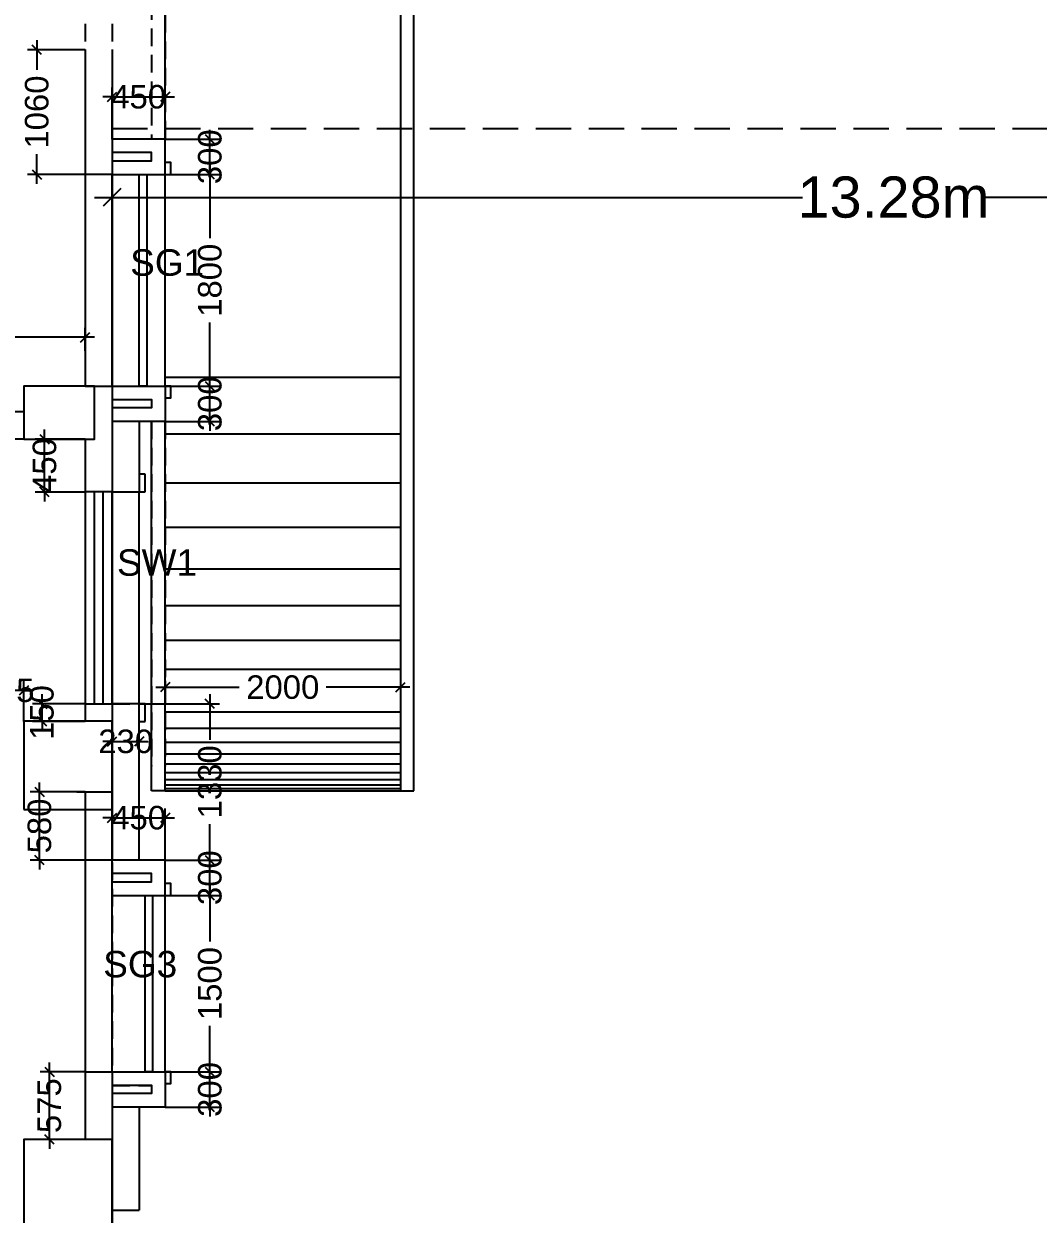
# Model space of a CAD drawing. Extents: x 6345096 to 6738923, y -6490958 to -6305885.
# Drawn here: x 6651189 to 6659809, y -6369121 to -6359001 of the extents above; entities that cross this region are included whole.
import ezdxf
from ezdxf.enums import TextEntityAlignment as Align

# ---------------------------------------------------------------- set-up
doc = ezdxf.new("R2010")
doc.units = 0
doc.header["$LTSCALE"] = 600
doc.header["$MEASUREMENT"] = 0
doc.header["$PDMODE"] = 35
doc.linetypes.add('DASHED', pattern=[0.75, 0.5, -0.25])
doc.linetypes.add('HIDDEN', pattern=[0.375, 0.25, -0.125])
doc.layers.get('0').update_dxf_attribs({"linetype": 'CONTINUOUS'})
doc.layers.get('Defpoints').update_dxf_attribs({"linetype": 'CONTINUOUS'})
for name, color, linetype in [('Car', 8, 'CONTINUOUS'), ('chajja', 7, 'CONTINUOUS'), ('DIM', 8, 'CONTINUOUS'), ('DIM-TEXT', 8, 'CONTINUOUS'), ('Ele Proje.', 7, 'CONTINUOUS'), ('Ele. Proj', 7, 'CONTINUOUS'), ('Fixed Glass', 171, 'CONTINUOUS'), ('HS', 251, 'CONTINUOUS'), ('joinery', 7, 'CONTINUOUS'), ('LA-column', 3, 'CONTINUOUS'), ('Stairscase', 7, 'CONTINUOUS'), ('Walls', 7, 'CONTINUOUS'), ('WIN', 151, 'CONTINUOUS'), ('Working Dim', 5, 'CONTINUOUS')]:
    doc.layers.add(name, color=color, linetype=linetype)
doc.styles.add('ari', font='arial.ttf')
doc.styles.add('RT', font='romant.shx')
doc.styles.get("Standard").update_dxf_attribs({"font": 'romans.shx'})
doc.dimstyles.new('int. dim', dxfattribs={"dimtxt": 200, "dimasz": 80, "dimexe": 80, "dimexo": 0, "dimgap": 70, "dimtad": 0, "dimdec": 0, "dimzin": 12, "dimdsep": 46, "dimtxsty": 'ari', "dimblk": 'OBLIQUE', "dimcen": 2, "dimdle": 80, "dimclrd": 256, "dimclre": 256, "dimclrt": 6, "dimadec": 0, "dimazin": 0, "dimtfac": 1, "dimtdec": 0, "dimtix": 1, "dimtmove": 2, "dimatfit": 3, "dimfxl": 1, "dimtolj": 1, "dimtzin": 0, "dimlwd": -1, "dimlwe": -1, "dimarcsym": 0})
doc.dimstyles.new('STANDARD$0', dxfattribs={"dimscale": 0, "dimtxt": 150, "dimasz": 125, "dimexe": 0.75, "dimexo": 1, "dimgap": 25, "dimtad": 1, "dimdec": 0, "dimdsep": 46, "dimtxsty": 'Standard', "dimblk1": 'DOT', "dimblk2": 'DOT', "dimsah": 1, "dimcen": 2.5, "dimclrd": 1, "dimclre": 1, "dimclrt": 3, "dimadec": 0, "dimazin": 0, "dimtfac": 1, "dimtdec": 0, "dimtmove": 0, "dimatfit": 3, "dimldrblk": 'DOT', "dimfxl": 1, "dimtolj": 1, "dimtzin": 0, "dimarcsym": 0})
doc.dimstyles.new('TEXT', dxfattribs={"dimscale": 0, "dimtxt": 600, "dimasz": 300, "dimexe": 300, "dimexo": 30, "dimgap": 50, "dimtad": 0, "dimdec": 0, "dimzin": 0, "dimdsep": 46, "dimtxsty": 'RT', "dimblk": 'OBLIQUE', "dimcen": 0.09, "dimdle": 300, "dimclrd": 256, "dimclre": 256, "dimclrt": 170, "dimadec": 0, "dimazin": 0, "dimtfac": 1, "dimtdec": 0, "dimtofl": 0, "dimtmove": 2, "dimatfit": 3, "dimfxl": 1, "dimfrac": 2, "dimtolj": 1, "dimtzin": 0, "dimlwd": -1, "dimlwe": -1, "dimarcsym": 0})

# ---------------------------------------------------------------- blocks, each defined once
blk = doc.blocks.new('_Oblique')
at = {"color": 0, "linetype": 'ByBlock', "lineweight": -2}
blk.add_line((-0.5, -0.5), (0.5, 0.5), dxfattribs=at)
blk = doc.blocks.new('*D426')
at = {"layer": 'Defpoints', "color": 0, "transparency": 16777216}
for p in [(6651323, -6365531), (6651710, -6365531, 36), (6651710, -6366110, 31)]:
    blk.add_point(p, dxfattribs=at)
at = {"layer": 'Working Dim', "transparency": 16777216}
for p, q in [((6651323, -6365531), (6651323, -6365451)), ((6651710, -6365531), (6651243, -6365531)), ((6651323, -6366110), (6651323, -6365531)), ((6651710, -6366110), (6651243, -6366110)), ((6651323, -6366110), (6651323, -6366190))]:
    blk.add_line(p, q, dxfattribs=at)
at = {"layer": 'Working Dim', "transparency": 16777216, "xscale": 80, "yscale": 80, "zscale": 80}
for p, rotation in [((6651323, -6365531), 270), ((6651323, -6366110), 90)]:
    blk.add_blockref('_Oblique', p, dxfattribs=dict(at, rotation=rotation))
at = {"layer": 'Working Dim', "color": 6, "transparency": 16777216, "insert": (6651323, -6365820), "char_height": 200, "attachment_point": 5, "rotation": 90, "style": 'ari'}
blk.add_mtext('\\A1;580', dxfattribs=at)
blk = doc.blocks.new('*D953')
at = {"layer": 'Defpoints', "color": 0, "transparency": 16777216}
for p in [(6651710, -6361666), (6645029, -6361781, 2), (6651710, -6361781, 5)]:
    blk.add_point(p, dxfattribs=at)
at = {"layer": 'Working Dim', "transparency": 16777216}
for p, q in [((6644949, -6361666), (6648001, -6361666)), ((6645029, -6361781), (6645029, -6361586)), ((6651790, -6361666), (6648738, -6361666)), ((6651710, -6361781), (6651710, -6361586))]:
    blk.add_line(p, q, dxfattribs=at)
at = {"layer": 'Working Dim', "transparency": 16777216, "xscale": 80, "yscale": 80, "zscale": 80, "rotation": 180}
blk.add_blockref('_Oblique', (6645029, -6361666), dxfattribs=at)
at = {"layer": 'Working Dim', "transparency": 16777216, "xscale": 80, "yscale": 80, "zscale": 80}
blk.add_blockref('_Oblique', (6651710, -6361666), dxfattribs=at)
at = {"layer": 'Working Dim', "color": 6, "transparency": 16777216, "insert": (6648370, -6361666), "char_height": 200, "attachment_point": 5, "style": 'ari'}
blk.add_mtext('\\A1;6680', dxfattribs=at)
blk = doc.blocks.new('*D1282')
at = {"layer": 'Defpoints', "color": 0, "linetype": 'Continuous', "transparency": 16777216}
for p in [(6610879, -6372846, 13), (6651519, -6372996, 14), (6651519, -6374541)]:
    blk.add_point(p, dxfattribs=at)
at = {"layer": 'DIM-TEXT', "transparency": 16777216}
for p, q in [((6610879, -6372846), (6610879, -6374841)), ((6651519, -6372996), (6651519, -6374841)), ((6610579, -6374541), (6611790, -6374541)), ((6651819, -6374541), (6650608, -6374541))]:
    blk.add_line(p, q, dxfattribs=at)
at = {"layer": 'DIM-TEXT', "linetype": 'Continuous', "transparency": 16777216, "xscale": 300, "yscale": 300, "zscale": 300, "rotation": 180}
blk.add_blockref('_Oblique', (6610879, -6374541), dxfattribs=at)
at = {"layer": 'DIM-TEXT', "linetype": 'Continuous', "transparency": 16777216, "xscale": 300, "yscale": 300, "zscale": 300}
blk.add_blockref('_Oblique', (6651519, -6374541), dxfattribs=at)
at = {"layer": 'DIM-TEXT', "color": 170, "linetype": 'Continuous', "transparency": 16777216, "insert": (6631199, -6374541), "char_height": 750, "attachment_point": 5, "style": 'ari'}
blk.add_mtext('\\A1;{\\H1.067x;(I.C.U. - 6 Beds) EMERGENCY MEDICINE DEPT (18 Beds) TRIAGE (6 Beds)}', dxfattribs=at)
blk = doc.blocks.new('*D1675')
at = {"layer": 'Defpoints', "color": 0, "transparency": 16777216}
for p in [(6651940, -6359221, 5), (6665220, -6359891, -90), (6651940, -6360476)]:
    blk.add_point(p, dxfattribs=at)
at = {"layer": 'DIM', "color": 8, "transparency": 16777216}
for p, q in [((6651940, -6359221), (6651940, -6360626)), ((6665220, -6359891), (6665220, -6360626)), ((6651790, -6360476), (6657806, -6360476)), ((6665370, -6360476), (6659354, -6360476))]:
    blk.add_line(p, q, dxfattribs=at)
at = {"layer": 'DIM', "color": 8, "transparency": 16777216, "xscale": 150, "yscale": 150, "zscale": 150, "rotation": 180}
blk.add_blockref('_Oblique', (6651940, -6360476), dxfattribs=at)
at = {"layer": 'DIM', "color": 8, "transparency": 16777216, "xscale": 150, "yscale": 150, "zscale": 150}
blk.add_blockref('_Oblique', (6665220, -6360476), dxfattribs=at)
at = {"layer": 'DIM', "color": 7, "transparency": 16777216, "insert": (6658580, -6360476), "char_height": 350, "attachment_point": 5, "style": 'ari'}
blk.add_mtext('\\A1;13.28m', dxfattribs=at)
blk = doc.blocks.new('*D1700')
at = {"layer": 'Defpoints', "color": 0, "transparency": 16777216}
for p in [(6651407, -6367910), (6651710, -6367910, 67), (6651710, -6368485, 36)]:
    blk.add_point(p, dxfattribs=at)
at = {"layer": 'Working Dim', "transparency": 16777216}
for p, q in [((6651407, -6367910), (6651407, -6367830)), ((6651710, -6367910), (6651327, -6367910)), ((6651407, -6368485), (6651407, -6367910)), ((6651710, -6368485), (6651327, -6368485)), ((6651407, -6368485), (6651407, -6368565))]:
    blk.add_line(p, q, dxfattribs=at)
at = {"layer": 'Working Dim', "transparency": 16777216, "xscale": 80, "yscale": 80, "zscale": 80}
for p, rotation in [((6651407, -6367910), 270), ((6651407, -6368485), 90)]:
    blk.add_blockref('_Oblique', p, dxfattribs=dict(at, rotation=rotation))
at = {"layer": 'Working Dim', "color": 6, "transparency": 16777216, "insert": (6651407, -6368198), "char_height": 200, "attachment_point": 5, "rotation": 90, "style": 'ari'}
blk.add_mtext('\\A1;575', dxfattribs=at)
blk = doc.blocks.new('*D1701')
at = {"layer": 'Defpoints', "color": 0, "transparency": 16777216}
for p in [(6651344, -6364781), (6651710, -6364781, 77), (6651640, -6364931)]:
    blk.add_point(p, dxfattribs=at)
at = {"layer": 'Working Dim', "transparency": 16777216}
for p, q in [((6651344, -6364781), (6651344, -6364701)), ((6651710, -6364781), (6651264, -6364781)), ((6651344, -6364931), (6651344, -6364781)), ((6651640, -6364931), (6651264, -6364931)), ((6651344, -6364931), (6651344, -6365011))]:
    blk.add_line(p, q, dxfattribs=at)
at = {"layer": 'Working Dim', "transparency": 16777216, "xscale": 80, "yscale": 80, "zscale": 80}
for p, rotation in [((6651344, -6364781), 270), ((6651344, -6364931), 90)]:
    blk.add_blockref('_Oblique', p, dxfattribs=dict(at, rotation=rotation))
at = {"layer": 'Working Dim', "color": 6, "transparency": 16777216, "insert": (6651344, -6364856), "char_height": 200, "attachment_point": 5, "rotation": 90, "style": 'ari'}
blk.add_mtext('\\A1;150', dxfattribs=at)
blk = doc.blocks.new('*D1702')
at = {"layer": 'Defpoints', "color": 0, "transparency": 16777216}
for p in [(6651366, -6362531), (6651710, -6362531, 36), (6651710, -6362981, 77)]:
    blk.add_point(p, dxfattribs=at)
at = {"layer": 'Working Dim', "transparency": 16777216}
for p, q in [((6651366, -6362531), (6651366, -6362451)), ((6651710, -6362531), (6651286, -6362531)), ((6651366, -6362981), (6651366, -6362531)), ((6651710, -6362981), (6651286, -6362981)), ((6651366, -6362981), (6651366, -6363061))]:
    blk.add_line(p, q, dxfattribs=at)
at = {"layer": 'Working Dim', "transparency": 16777216, "xscale": 80, "yscale": 80, "zscale": 80}
for p, rotation in [((6651366, -6362531), 270), ((6651366, -6362981), 90)]:
    blk.add_blockref('_Oblique', p, dxfattribs=dict(at, rotation=rotation))
at = {"layer": 'Working Dim', "color": 6, "transparency": 16777216, "insert": (6651366, -6362756), "char_height": 200, "attachment_point": 5, "rotation": 90, "style": 'ari'}
blk.add_mtext('\\A1;450', dxfattribs=at)
blk = doc.blocks.new('*D1703')
at = {"layer": 'Defpoints', "color": 0, "transparency": 16777216}
for p in [(6651940, -6359221, 5), (6665220, -6359891, -90), (6651940, -6360476)]:
    blk.add_point(p, dxfattribs=at)
at = {"layer": 'DIM', "color": 8, "transparency": 16777216}
for p, q in [((6651940, -6359221), (6651940, -6360626)), ((6665220, -6359891), (6665220, -6360626)), ((6651790, -6360476), (6657806, -6360476)), ((6665370, -6360476), (6659354, -6360476))]:
    blk.add_line(p, q, dxfattribs=at)
at = {"layer": 'DIM', "color": 8, "transparency": 16777216, "xscale": 150, "yscale": 150, "zscale": 150, "rotation": 180}
blk.add_blockref('_Oblique', (6651940, -6360476), dxfattribs=at)
at = {"layer": 'DIM', "color": 8, "transparency": 16777216, "xscale": 150, "yscale": 150, "zscale": 150}
blk.add_blockref('_Oblique', (6665220, -6360476), dxfattribs=at)
at = {"layer": 'DIM', "color": 7, "transparency": 16777216, "insert": (6658580, -6360476), "char_height": 350, "attachment_point": 5, "style": 'ari'}
blk.add_mtext('\\A1;13.28m', dxfattribs=at)
blk = doc.blocks.new('*D1704')
at = {"layer": 'Defpoints', "color": 0, "transparency": 16777216}
for p in [(6652390, -6367910, 19), (6652771, -6367910), (6652390, -6368210, 27)]:
    blk.add_point(p, dxfattribs=at)
at = {"layer": 'Working Dim', "transparency": 16777216}
for p, q in [((6652771, -6367910), (6652771, -6367830)), ((6652390, -6367910), (6652851, -6367910)), ((6652771, -6368210), (6652771, -6367910)), ((6652390, -6368210), (6652851, -6368210)), ((6652771, -6368210), (6652771, -6368290))]:
    blk.add_line(p, q, dxfattribs=at)
at = {"layer": 'Working Dim', "transparency": 16777216, "xscale": 80, "yscale": 80, "zscale": 80}
for p, rotation in [((6652771, -6367910), 270), ((6652771, -6368210), 90)]:
    blk.add_blockref('_Oblique', p, dxfattribs=dict(at, rotation=rotation))
at = {"layer": 'Working Dim', "color": 6, "transparency": 16777216, "insert": (6652771, -6368060), "char_height": 200, "attachment_point": 5, "rotation": 90, "style": 'ari'}
blk.add_mtext('\\A1;300', dxfattribs=at)
blk = doc.blocks.new('*D1705')
at = {"layer": 'Defpoints', "color": 0, "transparency": 16777216}
for p in [(6652440, -6366410, 14), (6652771, -6366410), (6652390, -6367910, 19)]:
    blk.add_point(p, dxfattribs=at)
at = {"layer": 'Working Dim', "transparency": 16777216}
for p, q in [((6652440, -6366410), (6652851, -6366410)), ((6652771, -6366330), (6652771, -6366801)), ((6652771, -6367990), (6652771, -6367519)), ((6652390, -6367910), (6652851, -6367910))]:
    blk.add_line(p, q, dxfattribs=at)
at = {"layer": 'Working Dim', "transparency": 16777216, "xscale": 80, "yscale": 80, "zscale": 80}
for p, rotation in [((6652771, -6366410), 90), ((6652771, -6367910), 270)]:
    blk.add_blockref('_Oblique', p, dxfattribs=dict(at, rotation=rotation))
at = {"layer": 'Working Dim', "color": 6, "transparency": 16777216, "insert": (6652771, -6367160), "char_height": 200, "attachment_point": 5, "rotation": 90, "style": 'ari'}
blk.add_mtext('\\A1;1500', dxfattribs=at)
blk = doc.blocks.new('*D1706')
at = {"layer": 'Defpoints', "color": 0, "transparency": 16777216}
for p in [(6652390, -6366110, 27), (6652771, -6366110), (6652440, -6366410, 14)]:
    blk.add_point(p, dxfattribs=at)
at = {"layer": 'Working Dim', "transparency": 16777216}
for p, q in [((6652390, -6366110), (6652851, -6366110)), ((6652771, -6366110), (6652771, -6366030)), ((6652771, -6366410), (6652771, -6366110)), ((6652440, -6366410), (6652851, -6366410)), ((6652771, -6366410), (6652771, -6366490))]:
    blk.add_line(p, q, dxfattribs=at)
at = {"layer": 'Working Dim', "transparency": 16777216, "xscale": 80, "yscale": 80, "zscale": 80}
for p, rotation in [((6652771, -6366110), 270), ((6652771, -6366410), 90)]:
    blk.add_blockref('_Oblique', p, dxfattribs=dict(at, rotation=rotation))
at = {"layer": 'Working Dim', "color": 6, "transparency": 16777216, "insert": (6652771, -6366260), "char_height": 200, "attachment_point": 5, "rotation": 90, "style": 'ari'}
blk.add_mtext('\\A1;300', dxfattribs=at)
blk = doc.blocks.new('*D1707')
at = {"layer": 'Defpoints', "color": 0, "transparency": 16777216}
for p in [(6652170, -6364781, 64), (6652771, -6364781), (6652390, -6366110, 27)]:
    blk.add_point(p, dxfattribs=at)
at = {"layer": 'Working Dim', "transparency": 16777216}
for p, q in [((6652771, -6364701), (6652771, -6365087)), ((6652170, -6364781), (6652851, -6364781)), ((6652771, -6366190), (6652771, -6365804)), ((6652390, -6366110), (6652851, -6366110))]:
    blk.add_line(p, q, dxfattribs=at)
at = {"layer": 'Working Dim', "transparency": 16777216, "xscale": 80, "yscale": 80, "zscale": 80}
for p, rotation in [((6652771, -6364781), 90), ((6652771, -6366110), 270)]:
    blk.add_blockref('_Oblique', p, dxfattribs=dict(at, rotation=rotation))
at = {"layer": 'Working Dim', "color": 6, "transparency": 16777216, "insert": (6652771, -6365445), "char_height": 200, "attachment_point": 5, "rotation": 90, "style": 'ari'}
blk.add_mtext('\\A1;1330', dxfattribs=at)
blk = doc.blocks.new('*D1708')
at = {"layer": 'Defpoints', "color": 0, "transparency": 16777216}
for p in [(6652390, -6365751), (6651940, -6366110, 27), (6652390, -6366110)]:
    blk.add_point(p, dxfattribs=at)
at = {"layer": 'Working Dim', "transparency": 16777216}
for p, q in [((6651940, -6366110), (6651940, -6365671)), ((6652390, -6366110), (6652390, -6365671)), ((6651940, -6365751), (6651860, -6365751)), ((6651940, -6365751), (6652390, -6365751)), ((6652390, -6365751), (6652470, -6365751))]:
    blk.add_line(p, q, dxfattribs=at)
at = {"layer": 'Working Dim', "transparency": 16777216, "xscale": 80, "yscale": 80, "zscale": 80}
blk.add_blockref('_Oblique', (6651940, -6365751), dxfattribs=at)
at = {"layer": 'Working Dim', "transparency": 16777216, "xscale": 80, "yscale": 80, "zscale": 80, "rotation": 180}
blk.add_blockref('_Oblique', (6652390, -6365751), dxfattribs=at)
at = {"layer": 'Working Dim', "color": 6, "transparency": 16777216, "insert": (6652165, -6365751), "char_height": 200, "attachment_point": 5, "style": 'ari'}
blk.add_mtext('\\A1;450', dxfattribs=at)
blk = doc.blocks.new('*D1709')
at = {"layer": 'Defpoints', "color": 0, "transparency": 16777216}
for p in [(6652390, -6362081, 19), (6652771, -6362081), (6652390, -6362381, 27)]:
    blk.add_point(p, dxfattribs=at)
at = {"layer": 'Working Dim', "transparency": 16777216}
for p, q in [((6652771, -6362081), (6652771, -6362001)), ((6652390, -6362081), (6652851, -6362081)), ((6652771, -6362381), (6652771, -6362081)), ((6652390, -6362381), (6652851, -6362381)), ((6652771, -6362381), (6652771, -6362461))]:
    blk.add_line(p, q, dxfattribs=at)
at = {"layer": 'Working Dim', "transparency": 16777216, "xscale": 80, "yscale": 80, "zscale": 80}
for p, rotation in [((6652771, -6362081), 270), ((6652771, -6362381), 90)]:
    blk.add_blockref('_Oblique', p, dxfattribs=dict(at, rotation=rotation))
at = {"layer": 'Working Dim', "color": 6, "transparency": 16777216, "insert": (6652771, -6362231), "char_height": 200, "attachment_point": 5, "rotation": 90, "style": 'ari'}
blk.add_mtext('\\A1;300', dxfattribs=at)
blk = doc.blocks.new('*D1710')
at = {"layer": 'Defpoints', "color": 0, "transparency": 16777216}
for p in [(6652440, -6360281, 14), (6652771, -6360281), (6652390, -6362081, 19)]:
    blk.add_point(p, dxfattribs=at)
at = {"layer": 'Working Dim', "transparency": 16777216}
for p, q in [((6652771, -6360201), (6652771, -6360822)), ((6652440, -6360281), (6652851, -6360281)), ((6652771, -6362161), (6652771, -6361539)), ((6652390, -6362081), (6652851, -6362081))]:
    blk.add_line(p, q, dxfattribs=at)
at = {"layer": 'Working Dim', "transparency": 16777216, "xscale": 80, "yscale": 80, "zscale": 80}
for p, rotation in [((6652771, -6360281), 90), ((6652771, -6362081), 270)]:
    blk.add_blockref('_Oblique', p, dxfattribs=dict(at, rotation=rotation))
at = {"layer": 'Working Dim', "color": 6, "transparency": 16777216, "insert": (6652771, -6361181), "char_height": 200, "attachment_point": 5, "rotation": 90, "style": 'ari'}
blk.add_mtext('\\A1;1800', dxfattribs=at)
blk = doc.blocks.new('*D1711')
at = {"layer": 'Defpoints', "color": 0, "transparency": 16777216}
for p in [(6652390, -6359981, 27), (6652771, -6359981), (6652440, -6360281, 14)]:
    blk.add_point(p, dxfattribs=at)
at = {"layer": 'Working Dim', "transparency": 16777216}
for p, q in [((6652771, -6359981), (6652771, -6359901)), ((6652390, -6359981), (6652851, -6359981)), ((6652771, -6360281), (6652771, -6359981)), ((6652440, -6360281), (6652851, -6360281)), ((6652771, -6360281), (6652771, -6360361))]:
    blk.add_line(p, q, dxfattribs=at)
at = {"layer": 'Working Dim', "transparency": 16777216, "xscale": 80, "yscale": 80, "zscale": 80}
for p, rotation in [((6652771, -6359981), 270), ((6652771, -6360281), 90)]:
    blk.add_blockref('_Oblique', p, dxfattribs=dict(at, rotation=rotation))
at = {"layer": 'Working Dim', "color": 6, "transparency": 16777216, "insert": (6652771, -6360131), "char_height": 200, "attachment_point": 5, "rotation": 90, "style": 'ari'}
blk.add_mtext('\\A1;300', dxfattribs=at)
blk = doc.blocks.new('*D1712')
at = {"layer": 'Defpoints', "color": 0, "transparency": 16777216}
for p in [(6652390, -6359622), (6651940, -6359981, 27), (6652390, -6359981)]:
    blk.add_point(p, dxfattribs=at)
at = {"layer": 'Working Dim', "transparency": 16777216}
for p, q in [((6651940, -6359981), (6651940, -6359542)), ((6652390, -6359981), (6652390, -6359542)), ((6651940, -6359622), (6651860, -6359622)), ((6651940, -6359622), (6652390, -6359622)), ((6652390, -6359622), (6652470, -6359622))]:
    blk.add_line(p, q, dxfattribs=at)
at = {"layer": 'Working Dim', "transparency": 16777216, "xscale": 80, "yscale": 80, "zscale": 80}
blk.add_blockref('_Oblique', (6651940, -6359622), dxfattribs=at)
at = {"layer": 'Working Dim', "transparency": 16777216, "xscale": 80, "yscale": 80, "zscale": 80, "rotation": 180}
blk.add_blockref('_Oblique', (6652390, -6359622), dxfattribs=at)
at = {"layer": 'Working Dim', "color": 6, "transparency": 16777216, "insert": (6652165, -6359622), "char_height": 200, "attachment_point": 5, "style": 'ari'}
blk.add_mtext('\\A1;450', dxfattribs=at)
blk = doc.blocks.new('*D1713')
at = {"layer": 'Defpoints', "color": 0, "transparency": 16777216}
for p in [(6651300, -6359221), (6651710, -6359221, 90), (6651710, -6360281, 116)]:
    blk.add_point(p, dxfattribs=at)
at = {"layer": 'Working Dim', "transparency": 16777216}
for p, q in [((6651710, -6359221), (6651220, -6359221)), ((6651300, -6359141), (6651300, -6359392)), ((6651300, -6360361), (6651300, -6360109)), ((6651710, -6360281), (6651220, -6360281))]:
    blk.add_line(p, q, dxfattribs=at)
at = {"layer": 'Working Dim', "transparency": 16777216, "xscale": 80, "yscale": 80, "zscale": 80}
for p, rotation in [((6651300, -6359221), 90), ((6651300, -6360281), 270)]:
    blk.add_blockref('_Oblique', p, dxfattribs=dict(at, rotation=rotation))
at = {"layer": 'Working Dim', "color": 6, "transparency": 16777216, "insert": (6651300, -6359751), "char_height": 200, "attachment_point": 5, "rotation": 90, "style": 'ari'}
blk.add_mtext('\\A1;1060', dxfattribs=at)
blk = doc.blocks.new('*D1714')
at = {"layer": 'Defpoints', "color": 0, "transparency": 16777216}
for p in [(6651940, -6365108, 68), (6652170, -6365102), (6652170, -6365108, 75)]:
    blk.add_point(p, dxfattribs=at)
at = {"layer": 'Working Dim', "transparency": 16777216}
for p, q in [((6651940, -6365102), (6651860, -6365102)), ((6651940, -6365108), (6651940, -6365022)), ((6651940, -6365102), (6652170, -6365102)), ((6652170, -6365108), (6652170, -6365022)), ((6652170, -6365102), (6652250, -6365102))]:
    blk.add_line(p, q, dxfattribs=at)
at = {"layer": 'Working Dim', "transparency": 16777216, "xscale": 80, "yscale": 80, "zscale": 80}
blk.add_blockref('_Oblique', (6651940, -6365102), dxfattribs=at)
at = {"layer": 'Working Dim', "transparency": 16777216, "xscale": 80, "yscale": 80, "zscale": 80, "rotation": 180}
blk.add_blockref('_Oblique', (6652170, -6365102), dxfattribs=at)
at = {"layer": 'Working Dim', "color": 6, "transparency": 16777216, "insert": (6652055, -6365102), "char_height": 200, "attachment_point": 5, "style": 'ari'}
blk.add_mtext('\\A1;230', dxfattribs=at)
blk = doc.blocks.new('*D1715')
at = {"layer": 'Defpoints', "color": 0, "transparency": 16777216}
for p in [(6652390, -6364585, 27), (6654390, -6364585, 90), (6652390, -6364641)]:
    blk.add_point(p, dxfattribs=at)
at = {"layer": 'Working Dim', "transparency": 16777216}
for p, q in [((6652390, -6364585), (6652390, -6364721)), ((6654390, -6364585), (6654390, -6364721)), ((6652310, -6364641), (6653020, -6364641)), ((6654470, -6364641), (6653760, -6364641))]:
    blk.add_line(p, q, dxfattribs=at)
at = {"layer": 'Working Dim', "transparency": 16777216, "xscale": 80, "yscale": 80, "zscale": 80, "rotation": 180}
blk.add_blockref('_Oblique', (6652390, -6364641), dxfattribs=at)
at = {"layer": 'Working Dim', "transparency": 16777216, "xscale": 80, "yscale": 80, "zscale": 80}
blk.add_blockref('_Oblique', (6654390, -6364641), dxfattribs=at)
at = {"layer": 'Working Dim', "color": 6, "transparency": 16777216, "insert": (6653390, -6364641), "char_height": 200, "attachment_point": 5, "style": 'ari'}
blk.add_mtext('\\A1;2000', dxfattribs=at)
blk = doc.blocks.new('A$C2CD672AE')
at = {"layer": 'Car', "color": 8, "linetype": 'HIDDEN'}
blk.add_line((121620.1, 97423.2, -33.5), (121620.1, 91113.1, -33.5), dxfattribs=at)
at = {"layer": 'Ele Proje.', "color": 8, "linetype": 'HIDDEN'}
for points, elevation in [([(122070.1, 96143.2), (122120.1, 96143.2), (122120.1, 96243.2), (122070.1, 96243.2)], -75.8), ([(122070.1, 94243.2), (122120.1, 94243.2), (122120.1, 94343.2), (122070.1, 94343.2)], -75.8), ([(121850.1, 93443.2), (121900.1, 93443.2), (121900.1, 93593.2), (121850.1, 93593.2)], 75.3), ([(121850.1, 91492.9), (121900.1, 91492.9), (121900.1, 91642.9), (121850.1, 91642.9)], -33.5), ([(122070.1, 90013.7), (122120.1, 90013.7), (122120.1, 90113.7), (122070.1, 90113.7)], -30.7), ([(122070.1, 88413.7), (122120.1, 88413.7), (122120.1, 88513.7), (122070.1, 88513.7)], -30.7)]:
    blk.add_lwpolyline(points, dxfattribs=dict(at, elevation=elevation))
at = {"layer": 'Ele. Proj', "color": 8, "linetype": 'HIDDEN'}
for p, q in [((121850.1, 94043.4, 47.6), (121850.1, 93443.2, 79.4)), ((121620.1, 93443.2, 75.3), (121850.1, 93443.2, 75.3)), ((121620.1, 91643.2, 75.3), (121850.1, 91643.2, 75.3)), ((121850.1, 90313.4, 69.2), (121850.1, 91643.2, 79.4)), ((121850.1, 88213.7, 7.5), (121850.1, 87338.3, 7.5)), ((121620.1, 87338.3, 3.4), (121850.1, 87338.3, 3.4))]:
    blk.add_line(p, q, dxfattribs=at)
for points, elevation in [([(121620.1, 96143.2), (122070.1, 96143.2), (122070.1, 96443.2), (121620.1, 96443.2)], -68.6), ([(121620.1, 96258.2), (121955.1, 96258.2), (121955.1, 96328.2), (121620.1, 96328.2)], -68.6), ([(121620.1, 94343.2), (122070.1, 94343.2), (122070.1, 94043.2), (121620.1, 94043.2)], -68.6), ([(121620.1, 94228.2), (121955.1, 94228.2), (121955.1, 94158.2), (121620.1, 94158.2)], -68.6), ([(121620.1, 90013.7), (122070.1, 90013.7), (122070.1, 90313.7), (121620.1, 90313.7)], -23.5), ([(121620.1, 90128.7), (121955.1, 90128.7), (121955.1, 90198.7), (121620.1, 90198.7)], -23.5), ([(121620.1, 88513.7), (122070.1, 88513.7), (122070.1, 88213.7), (121620.1, 88213.7)], -23.5), ([(121620.1, 88398.7), (121955.1, 88398.7), (121955.1, 88328.7), (121620.1, 88328.7)], -23.5)]:
    blk.add_lwpolyline(points, dxfattribs=dict(at, elevation=elevation))
at = {"layer": 'Fixed Glass', "color": 8, "linetype": 'HIDDEN'}
for points, elevation in [([(121620.1, 94343.2), (121620.1, 96143.2), (121390.1, 96143.2), (121390.1, 94343.2)], -37.6), ([(121620.1, 88513.7), (121620.1, 90313.7), (121390.1, 90313.7), (121390.1, 88513.7)], 7.5)]:
    blk.add_lwpolyline(points, close=True, dxfattribs=dict(at, elevation=elevation))
at = {"layer": 'Stairscase', "color": 8, "linetype": 'HIDDEN'}
for p, q in [((122070.1, 98173.2, -33.5), (122070.1, 96443.2, -33.5)), ((121955.1, 98058.2, -33.5), (121955.1, 96443.2, -33.5)), ((121955.1, 94043.2, -33.5), (121955.1, 91113.1, -33.5)), ((122070.1, 94043.2, -33.5), (122070.1, 91113.1, -33.5))]:
    blk.add_line(p, q, dxfattribs=at)
at = {"layer": 'Walls', "color": 8, "linetype": 'HIDDEN'}
for p, q in [((121390.1, 97423.2, -38.6), (121390.1, 94343.1, -38.6)), ((121620.1, 97423.2, -38.6), (121620.1, 91493.2, -38.6)), ((121390.1, 93893.1, -38.6), (121390.1, 91493.2, -38.6)), ((121390.1, 90743.2, -38.6), (121390.1, 87938.2, -38.6)), ((121620.1, 90743.2, -38.6), (121620.1, 84178.1, -38.6))]:
    blk.add_line(p, q, dxfattribs=at)
blk = doc.blocks.new('*D2519')
at = {"layer": 'Defpoints', "color": 0, "transparency": 16777216}
for p in [(6650904, -6364668), (6650904, -6364931, -1), (6651189, -6364931)]:
    blk.add_point(p, dxfattribs=at)
at = {"layer": 'Working Dim', "transparency": 16777216}
for p, q in [((6650904, -6364931), (6650904, -6364588)), ((6651189, -6364931), (6651189, -6364588)), ((6650904, -6364668), (6650824, -6364668)), ((6651189, -6364668), (6650904, -6364668)), ((6651189, -6364668), (6651269, -6364668))]:
    blk.add_line(p, q, dxfattribs=at)
at = {"layer": 'Working Dim', "transparency": 16777216, "xscale": 80, "yscale": 80, "zscale": 80}
blk.add_blockref('_Oblique', (6650904, -6364668), dxfattribs=at)
at = {"layer": 'Working Dim', "transparency": 16777216, "xscale": 80, "yscale": 80, "zscale": 80, "rotation": 180}
blk.add_blockref('_Oblique', (6651189, -6364668), dxfattribs=at)
at = {"layer": 'Working Dim', "color": 6, "transparency": 16777216, "insert": (6651047, -6364668), "char_height": 200, "attachment_point": 5, "style": 'ari'}
blk.add_mtext('\\A1;285', dxfattribs=at)

msp = doc.modelspace()

# ---------------------------------------------------------------- linework, layer by layer
at = {"layer": 'Car'}
for p in [(6651939.58, -6359220.536, -7.637), (6651939.58, -6359220.536, -7.637), (6651639.58, -6365530.6, -7.637)]:
    msp.add_line(p, (6651939.58, -6365530.6, -7.637), dxfattribs=at)
at = {"layer": 'chajja', "color": 7, "linetype": 'DASHED'}
msp.add_line((6651939.58, -6359890.532, -102.652), (6665219.645, -6359890.532, -102.652), dxfattribs=at)
at = {"layer": 'chajja', "color": 8}
for p, q in [((6652389.567, -6362080.343, -22.135), (6652389.567, -6360280.343, -22.135)), ((6652389.567, -6362080.343, -22.135), (6652389.567, -6360280.343, -22.135)), ((6652169.58, -6364780.81, -6.606), (6652169.58, -6362980.81, -6.606)), ((6652389.58, -6367910.043, -29.52), (6652389.58, -6366410.043, -29.52))]:
    msp.add_line(p, q, dxfattribs=at)
at = {"layer": 'Ele Proje.'}
for points, elevation in [([(6652389.58, -6360280.6), (6652439.58, -6360280.6), (6652439.58, -6360180.6), (6652389.58, -6360180.6)], 6.616), ([(6652389.58, -6362180.6), (6652439.58, -6362180.6), (6652439.58, -6362080.6), (6652389.58, -6362080.6)], 6.616), ([(6652389.58, -6366410.043), (6652439.58, -6366410.043), (6652439.58, -6366310.043), (6652389.58, -6366310.043)], -50.982), ([(6652389.58, -6368010.043), (6652439.58, -6368010.043), (6652439.58, -6367910.043), (6652389.58, -6367910.043)], -50.982)]:
    msp.add_lwpolyline(points, dxfattribs=dict(at, elevation=elevation))
at = {"layer": 'Ele. Proj', "color": 1}
for p, q in [((6652169.58, -6362380.595, -34.34), (6652169.58, -6362980.81, -2.506)), ((6651939.58, -6362980.81, -6.606), (6652169.58, -6362980.81, -6.606)), ((6651939.58, -6364780.266, -6.606), (6652169.58, -6364780.266, -6.606)), ((6652169.58, -6366110.048, -12.768), (6652169.58, -6364780.266, -2.506)), ((6652169.58, -6368210.038, -12.768), (6652169.58, -6369085.473, -12.768)), ((6651939.58, -6369085.473, -16.868), (6652169.58, -6369085.473, -16.868))]:
    msp.add_line(p, q, dxfattribs=at)
for points, elevation in [([(6651939.58, -6360280.595), (6652389.58, -6360280.6), (6652389.58, -6359980.595), (6651939.58, -6359980.6)], 13.824), ([(6651939.582, -6360165.595), (6652274.58, -6360165.599), (6652274.58, -6360095.596), (6651939.582, -6360095.6)], 13.824), ([(6651939.58, -6362080.595), (6652389.58, -6362080.6), (6652389.58, -6362380.595), (6651939.58, -6362380.595)], 13.824), ([(6651939.579, -6362195.595), (6652274.58, -6362195.599), (6652274.58, -6362265.595), (6651939.58, -6362265.595)], 13.824), ([(6651939.58, -6366410.038), (6652389.58, -6366410.043), (6652389.58, -6366110.038), (6651939.58, -6366110.043)], -43.774), ([(6651939.581, -6366295.038), (6652274.58, -6366295.041), (6652274.58, -6366225.039), (6651939.582, -6366225.043)], -43.774), ([(6651939.58, -6367910.038), (6652389.58, -6367910.043), (6652389.58, -6368210.038), (6651939.58, -6368210.038)], -43.774), ([(6651939.579, -6368025.038), (6652274.58, -6368025.041), (6652274.58, -6368095.038), (6651939.58, -6368095.038)], -43.774)]:
    msp.add_lwpolyline(points, dxfattribs=dict(at, elevation=elevation))
at = {"layer": 'Fixed Glass', "color": 8}
for points, elevation in [([(6651939.58, -6362080.595), (6651939.577, -6360280.595), (6651709.58, -6360280.597), (6651709.58, -6362080.595)], 44.829), ([(6651939.58, -6367910.038), (6651939.58, -6366110.038), (6651709.58, -6366110.038), (6651709.58, -6367910.038)], -12.768)]:
    msp.add_lwpolyline(points, close=True, dxfattribs=dict(at, elevation=elevation))
at = {"layer": 'LA-column', "color": 2}
for points, elevation in [([(6651189.497, -6362530.576), (6651789.497, -6362530.576), (6651789.497, -6362080.576), (6651189.497, -6362080.576)], 1.031), ([(6651189.497, -6365680.614), (6651939.497, -6365680.614), (6651939.497, -6364930.614), (6651189.497, -6364930.614)], 1.031), ([(6651189.497, -6369235.577), (6651939.497, -6369235.577), (6651939.497, -6368485.577), (6651189.497, -6368485.577)], 5.131)]:
    msp.add_lwpolyline(points, close=True, dxfattribs=dict(at, elevation=elevation))
at = {"layer": 'Stairscase'}
for p, q in [((6654390.025, -6350250.531, 13.441), (6654390.025, -6365520.596, 9.945)), ((6654505.025, -6365520.596, 9.945), (6654505.025, -6350250.531, 13.441)), ((6652389.562, -6359980.595, -3.732), (6652389.557, -6358460.532, 12.793)), ((6652389.562, -6359980.595, -3.732), (6652389.557, -6358460.532, 12.793)), ((6652274.578, -6365520.597, -63.958), (6652274.569, -6362380.595, -29.823)), ((6652389.578, -6365520.596, -63.958), (6652389.569, -6362380.595, -29.823)), ((6652389.578, -6365520.596, -63.958), (6652274.578, -6365520.596, -63.958)), ((6652389.557, -6365520.596, 12.793), (6654390.025, -6365520.596, 12.793)), ((6654390.025, -6365520.596, 9.945), (6654505.025, -6365520.596, 9.945))]:
    msp.add_line(p, q, dxfattribs=at)
at = {"layer": 'Stairscase', "color": 8}
for p, q in [((6654390.025, -6362006.718, 12.793), (6652389.025, -6362006.718, 12.793)), ((6654390.025, -6362488.903, 12.793), (6652389.557, -6362488.903, 12.793)), ((6654390.025, -6362904.905, 12.793), (6652389.025, -6362904.905, 12.793)), ((6654390.025, -6363283.088, 12.793), (6652389.025, -6363283.088, 12.793)), ((6654390.025, -6363637.47, 12.793), (6652389.025, -6363637.47, 12.793)), ((6654390.025, -6363949.402, 12.793), (6652389.025, -6363949.402, 12.793)), ((6654390.025, -6364243.319, 12.793), (6652389.025, -6364243.319, 12.793)), ((6654390.025, -6364490.674, 12.793), (6652389.025, -6364490.674, 12.793)), ((6654390.025, -6364851.994, 12.793), (6652389.025, -6364851.994, 12.793)), ((6654390.025, -6364990.788, 12.793), (6652389.557, -6364990.788, 12.793)), ((6654390.025, -6365109.454, 12.793), (6652389.557, -6365109.454, 12.793)), ((6654390.025, -6365209.705, 12.793), (6652389.557, -6365209.705, 12.793)), ((6654390.025, -6365293.59, 12.793), (6652389.557, -6365293.59, 12.793)), ((6654390.025, -6365367.244, 12.793), (6652389.557, -6365367.244, 12.793)), ((6654390.025, -6365426.578, 12.793), (6652389.557, -6365426.578, 12.793)), ((6654390.025, -6365473.634, 12.793), (6652389.557, -6365473.634, 12.793)), ((6654390.025, -6365504.324, 12.793), (6652389.557, -6365504.324, 12.793))]:
    msp.add_line(p, q, dxfattribs=at)
at = {"layer": 'Walls', "linetype": 'Continuous'}
for p, q in [((6651709.58, -6359220.536, -12.768), (6651709.58, -6362080.597, -12.768)), ((6651939.58, -6359220.536, -12.768), (6651939.58, -6366110.038, -12.768)), ((6651189.58, -6362300.6, -12.768), (6645399.533, -6362300.6, -12.768)), ((6651189.58, -6362530.6, -12.768), (6645399.533, -6362530.533, -10.486)), ((6651709.58, -6362530.597, -12.768), (6651709.58, -6364930.6, -12.768)), ((6651639.58, -6364930.6, -43.774), (6651709.58, -6364930.6, -43.774)), ((6651639.58, -6365530.6, -7.637), (6651709.58, -6365530.6, -12.768)), ((6651709.58, -6365530.6, -12.768), (6651709.58, -6366110.038, -12.768)), ((6651709.58, -6367910.038, -12.768), (6651709.58, -6368485.475, -12.768)), ((6651939.58, -6367910.038, -12.768), (6651939.58, -6369995.568, -12.768))]:
    msp.add_line(p, q, dxfattribs=at)
at = {"layer": 'WIN', "linetype": 'Continuous'}
for points, elevation in [([(6652234.014, -6360280.6), (6652234.014, -6362080.6), (6652169.58, -6362080.6), (6652169.58, -6360280.6)], 13.824), ([(6651939.58, -6362980.538), (6651709.58, -6362980.538), (6651709.58, -6364780.538), (6651939.58, -6364780.538)], 33.63), ([(6651862.58, -6362980.538), (6651786.58, -6362980.538), (6651786.58, -6364780.538), (6651862.58, -6364780.538)], 33.63), ([(6652284.013, -6366410.043), (6652284.013, -6367910.043), (6652219.58, -6367910.043), (6652219.58, -6366410.043)], -43.774)]:
    msp.add_lwpolyline(points, close=True, dxfattribs=dict(at, elevation=elevation))

# ---------------------------------------------------------------- block references
at = {"layer": 'HS'}
msp.add_blockref('A$C2CD672AE', (6530319.294, -6456423.902, 8.17), dxfattribs=at)

# ---------------------------------------------------------------- texts
at = {"layer": 'joinery', "style": 'ari'}
for s, p in [('SG1', (6652407.588, -6361142.882, 20.991)), ('SW1', (6652321.237, -6363692.885, 82.247)), ('SG3', (6652178.386, -6367107.257, -36.607))]:
    msp.add_text(s, height=225, dxfattribs=at).set_placement(p, align=Align.CENTER)

# ---------------------------------------------------------------- dimensions: what is measured, and where the dimension line sits
at = {"layer": 'DIM'}
for picture in ['*D1675', '*D1703']:
    dim = msp.add_linear_dim(base=(6651939.58, -6360476.389, -12.768), p1=(6665219.645, -6359890.532, -102.652), p2=(6651939.58, -6359220.536, -7.637), dimstyle='STANDARD$0', override={"dimscale": 1, "dimtxt": 350, "dimasz": 150, "dimexe": 150, "dimexo": 0, "dimgap": 1, "dimtad": 0, "dimdec": 2, "dimlfac": 0.001, "dimzin": 0, "dimpost": 'm', "dimtxsty": 'ari', "dimblk1": 'Oblique', "dimblk2": 'Oblique', "dimcen": 0, "dimdle": 150, "dimclrd": 8, "dimclre": 8, "dimclrt": 7, "dimadec": 2, "dimtdec": 2, "dimtmove": 2, "dimfxl": 0.75, "dimfrac": 1, "dimlwd": 65535, "dimlwe": 65535}, dxfattribs=at)
    dim.commit()
    dim.dimension.update_dxf_attribs({"geometry": picture, "text_midpoint": (6658579.613, -6360476.389, -12.768)})
at = {"layer": 'DIM-TEXT', "linetype": 'Continuous'}
dim = msp.add_linear_dim(base=(6651519.099, -6374540.85, -12.768), p1=(6610879.441, -6372845.638, 0.533), p2=(6651519.099, -6372995.97, 1.031), text='{\\H1.067x;(I.C.U. - 6 Beds) EMERGENCY MEDICINE DEPT (18 Beds) TRIAGE (6 Beds)}', dimstyle='TEXT', override={"dimscale": 1, "dimtxt": 750, "dimexo": 0, "dimtxsty": 'ari'}, dxfattribs=at)
dim.commit()
dim.dimension.update_dxf_attribs({"geometry": '*D1282', "text_midpoint": (6631199.27, -6374540.85, -12.768)})
at = {"layer": 'Working Dim', "color": 6}
for base, p1, p2, angle, picture, middle in [((6651299.513, -6359220.536, -102.652), (6651709.58, -6360280.597, 13.824), (6651709.58, -6359220.536, -12.768), 90, '*D1713', (6651299.513, -6359750.566, -102.652)), ((6652389.58, -6359621.895, -12.768), (6651939.58, -6359980.6, 13.824), (6652389.58, -6359980.595, -12.768), 180, '*D1712', (6652164.58, -6359621.895, -12.768)), ((6652771.374, -6359980.595, -12.768), (6652439.58, -6360280.6, 1.485), (6652389.58, -6359980.595, 13.824), 90, '*D1711', (6652771.374, -6360130.597, -12.768)), ((6652771.374, -6360280.6, -12.768), (6652389.58, -6362080.6, 6.616), (6652439.58, -6360280.6, 1.485), 90, '*D1710', (6652771.374, -6361180.6, -12.768)), ((6652771.374, -6362080.6, -12.768), (6652389.58, -6362380.595, 13.824), (6652389.58, -6362080.6, 6.616), 90, '*D1709', (6652771.374, -6362230.597, -12.768)), ((6651365.801, -6362530.597, -43.774), (6651709.58, -6362980.538, 33.63), (6651709.58, -6362530.597, -7.637), 90, '*D1702', (6651365.801, -6362755.568, -43.774)), ((6652389.576, -6364641.336, -80.312), (6654390.025, -6364585.467, 10.159), (6652389.576, -6364584.778, -53.785), 180, '*D1715', (6653389.8, -6364641.336, -80.312)), ((6651344.314, -6364780.538, -43.774), (6651639.58, -6364930.6, -43.774), (6651709.58, -6364780.538, 33.63), 90, '*D1701', (6651344.314, -6364855.569, -43.774)), ((6652169.58, -6365102.027, -80.312), (6651939.58, -6365107.791, -12.768), (6652169.58, -6365107.851, -5.034), 180, '*D1714', (6652054.58, -6365102.027, -80.312)), ((6652389.58, -6365751.338, -70.366), (6651939.58, -6366110.043, -43.774), (6652389.58, -6366110.038, -70.366), 180, '*D1708', (6652164.58, -6365751.338, -70.366)), ((6652771.374, -6366110.038, -70.366), (6652439.58, -6366410.043, -56.113), (6652389.58, -6366110.038, -43.774), 90, '*D1706', (6652771.374, -6366260.04, -70.366)), ((6652771.374, -6366410.043, -70.366), (6652389.58, -6367910.043, -50.982), (6652439.58, -6366410.043, -56.113), 90, '*D1705', (6652771.374, -6367160.043, -70.366)), ((6651407.213, -6367910.038, -43.774), (6651709.58, -6368485.475, -7.637), (6651709.58, -6367910.038, 23.368), 90, '*D1700', (6651407.213, -6368197.756, -43.774)), ((6652771.374, -6367910.043, -70.366), (6652389.58, -6368210.038, -43.774), (6652389.58, -6367910.043, -50.982), 90, '*D1704', (6652771.374, -6368060.04, -70.366))]:
    dim = msp.add_linear_dim(base=base, p1=p1, p2=p2, angle=angle, dimstyle='int. dim', override={"dimtxt": 200, "dimarcsym": 1}, dxfattribs=at)
    dim.commit()
    dim.dimension.update_dxf_attribs({"geometry": picture, "text_midpoint": middle})
dim = msp.add_linear_dim(base=(6651709.58, -6361666.254, -12.768), p1=(6645029.443, -6361780.602, -10.486), p2=(6651709.58, -6361780.602, -7.637), dimstyle='int. dim', override={"dimtxt": 200, "dimarcsym": 1}, dxfattribs=at)
dim.commit()
dim.dimension.update_dxf_attribs({"geometry": '*D953', "text_midpoint": (6648369.512, -6361666.254, -12.768)})
at = {"layer": 'Working Dim', "color": 7}
dim = msp.add_linear_dim(base=(6650904.492, -6364667.85, 1.031), p1=(6651189.32, -6364930.697, 1.031), p2=(6650904.492, -6364930.615, 0.339), dimstyle='int. dim', override={"dimtxt": 200, "dimarcsym": 1}, dxfattribs=at)
dim.commit()
dim.dimension.update_dxf_attribs({"geometry": '*D2519', "text_midpoint": (6651046.906, -6364667.85, 1.031)})
at = {"layer": 'Working Dim', "color": 6}
for base, p1, p2, text, picture, middle in [((6652771.374, -6364780.81, -70.366), (6652389.58, -6366110.038, -43.774), (6652169.58, -6364780.81, -6.606), '1330', '*D1707', (6652771.374, -6365445.424, -70.366)), ((6651322.514, -6365530.6, -43.774), (6651709.58, -6366110.038, -12.768), (6651709.58, -6365530.6, -7.637), '580', '*D426', (6651322.514, -6365820.319, -43.774))]:
    dim = msp.add_linear_dim(base=base, p1=p1, p2=p2, angle=90, text=text, dimstyle='int. dim', override={"dimtxt": 200, "dimarcsym": 1}, dxfattribs=at)
    dim.commit()
    dim.dimension.update_dxf_attribs({"geometry": picture, "text_midpoint": middle})

doc.saveas('drawing.dxf')
